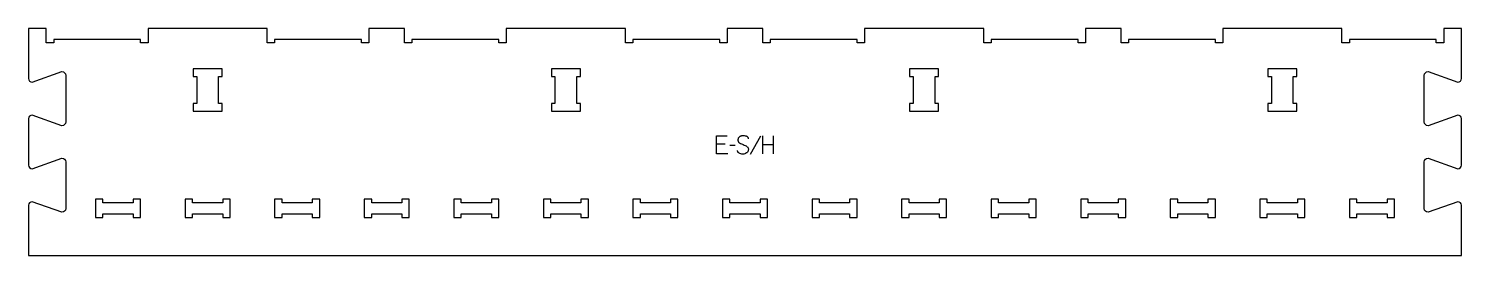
# Model space of a CAD drawing. Extents: x 0 to 2400, y 0 to 380.
import ezdxf

# ---------------------------------------------------------------- set-up
doc = ezdxf.new("R2010")
doc.units = 0
for name, color, linetype in [('1_ANYTOOL_1MMDEEP_LABELS_S', 2, 'CONTINUOUS'), ('3_ANYTOOL_CUTTHROUGH_INSID', 4, 'CONTINUOUS'), ('4_ANYTOOL_CUTTHROUGH_OUTSI', 5, 'CONTINUOUS')]:
    doc.layers.add(name, color=color, linetype=linetype)

msp = doc.modelspace()

# ---------------------------------------------------------------- linework, layer by layer
at = {"layer": '1_ANYTOOL_1MMDEEP_LABELS_S'}
for p, q in [((1225.721429, 199.373138), (1208.535714, 168.601709)), ((1229.192857, 199.844566), (1229.192857, 169.844566)), ((1247.492857, 169.844566), (1247.492857, 199.844566)), ((1166.664286, 185.915995), (1152.007143, 185.915995)), ((1183.164286, 183.730281), (1174.378572, 183.644566)), ((1247.492857, 185.144566), (1229.192857, 185.144566))]:
    msp.add_line(p, q, dxfattribs=at)
msp.add_lwpolyline([(1170.95, 169.844566), (1152.007143, 169.844566), (1152.007143, 199.844566), (1169.835714, 199.844566)], dxfattribs=at)
msp.add_lwpolyline([(1205.407143, 195.258852, 0.071867), (1205.21403, 196.595459, 0.100684), (1204.5875, 197.776709, 0.047558), (1204.112947, 198.25316, 0.038563), (1203.562947, 198.641888, 0.037928), (1202.865759, 198.989356, 0.026634), (1202.128572, 199.244566, 0.028461), (1199.105238, 199.930549, 0.041577), (1196.021429, 200.187423, 0.036938), (1194.519069, 200.076284, 0.041531), (1193.053572, 199.732066, 0.041583), (1191.676195, 199.154858, 0.038125), (1190.407143, 198.365995, 0.057611), (1189.33699, 197.374091, 0.065808), (1188.542857, 196.153495, 0.06469), (1188.065361, 194.69394, 0.046778), (1187.921429, 193.158852, 0.052235), (1188.083785, 191.60901, 0.075448), (1188.628572, 190.158852, 0.076671), (1189.544663, 188.985799, 0.061023), (1190.75, 188.101709, 0.021951), (1193.778854, 186.574363, 0.018213), (1196.921429, 185.294566, -0.02405), (1200.022913, 183.989104, -0.02981), (1202.964286, 182.358852, -0.068439), (1204.105588, 181.392921, -0.079282), (1204.914286, 180.140995, -0.076308), (1205.339286, 178.562313, -0.047772), (1205.364286, 176.915995, -0.046243), (1205.071051, 175.235036, -0.06359), (1204.421429, 173.664209, -0.064671), (1203.448605, 172.38002, -0.057073), (1202.192857, 171.365995, -0.067522), (1199.224549, 170.003084, -0.070793), (1196, 169.501709, -0.064027), (1192.860985, 169.864224, -0.070447), (1189.935714, 171.044566, -0.054374), (1188.777297, 171.894199, -0.074742), (1187.878572, 173.005281, -0.075199), (1187.355564, 174.311659, -0.057737), (1187.192857, 175.715995)], format="xyb", dxfattribs=at)
at = {"layer": '3_ANYTOOL_CUTTHROUGH_INSID'}
for points in [[(275.5, 241.5), (324, 241.5), (324, 254), (318, 254), (318, 299.5), (324, 299.5), (324, 312), (275.5, 312), (275.5, 299.5), (281.5, 299.5), (281.5, 254), (275.5, 254)], [(875.5, 241.5), (924, 241.5), (924, 254), (918, 254), (918, 299.5), (924, 299.5), (924, 312), (875.5, 312), (875.5, 299.5), (881.5, 299.5), (881.5, 254), (875.5, 254)], [(1475.5, 241.5), (1524, 241.5), (1524, 254), (1518, 254), (1518, 299.5), (1524, 299.5), (1524, 312), (1475.5, 312), (1475.5, 299.5), (1481.5, 299.5), (1481.5, 254), (1475.5, 254)], [(2075.5, 241.5), (2124, 241.5), (2124, 254), (2118, 254), (2118, 299.5), (2124, 299.5), (2124, 312), (2075.5, 312), (2075.5, 299.5), (2081.5, 299.5), (2081.5, 254), (2075.5, 254)], [(149.75, 69.5), (175, 69.5), (175, 63.5), (187.5, 63.5), (187.5, 94), (175, 94), (175, 88), (124.5, 88), (124.5, 94), (112, 94), (112, 63.5), (124.5, 63.5), (124.5, 69.5)], [(325, 88), (274.5, 88), (274.5, 94), (262, 94), (262, 63.5), (274.5, 63.5), (274.5, 69.5), (325, 69.5), (325, 63.5), (337.5, 63.5), (337.5, 94), (325, 94)], [(449.75, 69.5), (475, 69.5), (475, 63.5), (487.5, 63.5), (487.5, 94), (475, 94), (475, 88), (424.5, 88), (424.5, 94), (412, 94), (412, 63.5), (424.5, 63.5), (424.5, 69.5)], [(625, 88), (574.5, 88), (574.5, 94), (562, 94), (562, 63.5), (574.5, 63.5), (574.5, 69.5), (625, 69.5), (625, 63.5), (637.5, 63.5), (637.5, 94), (625, 94)], [(749.75, 69.5), (775, 69.5), (775, 63.5), (787.5, 63.5), (787.5, 94), (775, 94), (775, 88), (749.75, 88), (724.5, 88), (724.5, 94), (712, 94), (712, 63.5), (724.5, 63.5), (724.5, 69.5)], [(925, 88), (874.5, 88), (874.5, 94), (862, 94), (862, 63.5), (874.5, 63.5), (874.5, 69.5), (925, 69.5), (925, 63.5), (937.5, 63.5), (937.5, 94), (925, 94)], [(1049.75, 69.5), (1075, 69.5), (1075, 63.5), (1087.5, 63.5), (1087.5, 94), (1075, 94), (1075, 88), (1024.5, 88), (1024.5, 94), (1012, 94), (1012, 63.5), (1024.5, 63.5), (1024.5, 69.5)], [(1225, 88), (1174.5, 88), (1174.5, 94), (1162, 94), (1162, 63.5), (1174.5, 63.5), (1174.5, 69.5), (1225, 69.5), (1225, 63.5), (1237.5, 63.5), (1237.5, 94), (1225, 94)], [(1349.75, 69.5), (1375, 69.5), (1375, 63.5), (1387.5, 63.5), (1387.5, 94), (1375, 94), (1375, 88), (1349.75, 88), (1324.5, 88), (1324.5, 94), (1312, 94), (1312, 63.5), (1324.5, 63.5), (1324.5, 69.5)], [(1525, 88), (1474.5, 88), (1474.5, 94), (1462, 94), (1462, 63.5), (1474.5, 63.5), (1474.5, 69.5), (1525, 69.5), (1525, 63.5), (1537.5, 63.5), (1537.5, 94), (1525, 94)], [(1649.75, 69.5), (1675, 69.5), (1675, 63.5), (1687.5, 63.5), (1687.5, 94), (1675, 94), (1675, 88), (1624.5, 88), (1624.5, 94), (1612, 94), (1612, 63.5), (1624.5, 63.5), (1624.5, 69.5)], [(1825, 88), (1774.5, 88), (1774.5, 94), (1762, 94), (1762, 63.5), (1774.5, 63.5), (1774.5, 69.5), (1825, 69.5), (1825, 63.5), (1837.5, 63.5), (1837.5, 94), (1825, 94)], [(1949.75, 69.5), (1975, 69.5), (1975, 63.5), (1987.5, 63.5), (1987.5, 94), (1975, 94), (1975, 88), (1949.75, 88), (1924.5, 88), (1924.5, 94), (1912, 94), (1912, 63.5), (1924.5, 63.5), (1924.5, 69.5)], [(2125, 88), (2074.5, 88), (2074.5, 94), (2062, 94), (2062, 63.5), (2074.5, 63.5), (2074.5, 69.5), (2125, 69.5), (2125, 63.5), (2137.5, 63.5), (2137.5, 94), (2125, 94)], [(2249.75, 69.5), (2275, 69.5), (2275, 63.5), (2287.5, 63.5), (2287.5, 94), (2275, 94), (2275, 88), (2249.75, 88), (2224.5, 88), (2224.5, 94), (2212, 94), (2212, 63.5), (2224.5, 63.5), (2224.5, 69.5)]]:
    msp.add_lwpolyline(points, close=True, dxfattribs=at)
at = {"layer": '4_ANYTOOL_CUTTHROUGH_OUTSI'}
msp.add_lwpolyline([(2399.5, 295.831361), (2399.5, 379.5), (2370, 379.5), (2370, 355.75, -0.414214), (2369.75, 355.5), (2357.75, 355.5, -0.414214), (2357.5, 355.75), (2357.5, 361.5), (2287.75, 361.5), (2212, 361.5), (2212, 355.75, -0.414214), (2211.75, 355.5), (2199.75, 355.5, -0.414214), (2199.5, 355.75), (2199.5, 379.5), (2000, 379.5), (2000, 355.75, -0.414214), (1999.75, 355.5), (1987.75, 355.5, -0.414214), (1987.5, 355.75), (1987.5, 361.5), (1842, 361.5), (1842, 355.75, -0.414214), (1841.75, 355.5), (1829.75, 355.5, -0.414214), (1829.5, 355.75), (1829.5, 379.5), (1770, 379.5), (1770, 355.75, -0.414214), (1769.75, 355.5), (1757.75, 355.5, -0.414214), (1757.5, 355.75), (1757.5, 361.5), (1612, 361.5), (1612, 355.75, -0.414214), (1611.75, 355.5), (1599.75, 355.5, -0.414214), (1599.5, 355.75), (1599.5, 379.5), (1400, 379.5), (1400, 355.75, -0.414214), (1399.75, 355.5), (1387.75, 355.5, -0.414214), (1387.5, 355.75), (1387.5, 361.5), (1242, 361.5), (1242, 355.75, -0.414214), (1241.75, 355.5), (1229.75, 355.5, -0.414214), (1229.5, 355.75), (1229.5, 379.5), (1170, 379.5), (1170, 355.75, -0.414214), (1169.75, 355.5), (1157.75, 355.5, -0.414214), (1157.5, 355.75), (1157.5, 361.5), (1012, 361.5), (1012, 355.75, -0.414214), (1011.75, 355.5), (999.75, 355.5, -0.414214), (999.5, 355.75), (999.5, 379.5), (800, 379.5), (800, 355.75, -0.414214), (799.75, 355.5), (787.75, 355.5, -0.414214), (787.5, 355.75), (787.5, 361.5), (642, 361.5), (642, 355.75, -0.414214), (641.75, 355.5), (629.75, 355.5, -0.414214), (629.5, 355.75), (629.5, 379.5), (570, 379.5), (570, 355.75, -0.414214), (569.75, 355.5), (557.75, 355.5, -0.414214), (557.5, 355.75), (557.5, 361.5), (412, 361.5), (412, 355.75, -0.414214), (411.75, 355.5), (399.75, 355.5, -0.414214), (399.5, 355.75), (399.5, 379.5), (200, 379.5), (200, 355.75, -0.414214), (199.75, 355.5), (187.75, 355.5, -0.414214), (187.5, 355.75), (187.5, 361.5), (149.75, 361.5), (111.75, 361.5), (42, 361.5), (42, 355.75, -0.414214), (41.75, 355.5), (29.75, 355.5, -0.414214), (29.5, 355.75), (29.5, 379.5), (0, 379.5), (0, 295.831361, 0.412073), (5.707953, 290.081514), (55.667415, 307.567467, -0.084487), (55.751847, 307.581501, -0.414047), (62, 301.331501), (62, 223.331501, -0.414047), (55.751847, 217.081501, -0.084487), (55.667415, 217.095536), (5.707953, 234.581488, 0.412073), (0, 228.831642), (0, 150.831642, 0.412073), (5.707953, 145.081796), (55.667415, 162.567748, -0.084487), (55.751847, 162.581783, -0.414047), (62, 156.331783), (62, 78.331783, -0.414047), (55.751847, 72.081783, -0.084487), (55.667415, 72.095817), (5.707953, 89.58177, 0.412073), (0, 83.831923), (0, 0), (149.75, 0), (449.75, 0), (749.75, 0), (1049.75, 0), (1349.75, 0), (1649.75, 0), (1949.75, 0), (2249.75, 0), (2249.77, 0), (2399.5, 0), (2399.5, 83.831923, 0.412073), (2393.792048, 89.58177), (2343.832586, 72.095817, -0.084487), (2343.748153, 72.081783, -0.414047), (2337.5, 78.331783), (2337.5, 156.331783, -0.414047), (2343.748153, 162.581783, -0.084487), (2343.832586, 162.567748), (2393.792048, 145.081796, 0.412073), (2399.5, 150.831642), (2399.5, 228.831642, 0.412073), (2393.792048, 234.581488), (2343.832586, 217.095536, -0.084487), (2343.748153, 217.081501, -0.414047), (2337.5, 223.331501), (2337.5, 301.331501, -0.414047), (2343.748153, 307.581501, -0.084487), (2343.832586, 307.567467), (2393.792048, 290.081514, 0.412073)], format="xyb", close=True, dxfattribs=at)

doc.saveas('drawing.dxf')
